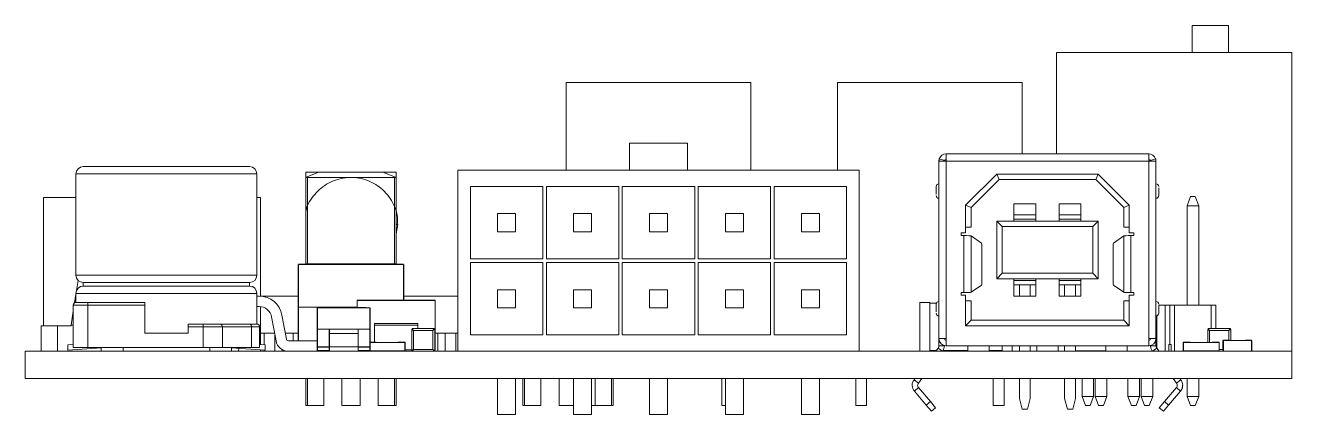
# Model space of a CAD drawing. Header units: millimetres. Extents: x -37 to 256, y 6 to 200.
# Drawn here: x 199.56 to 234.56, y 116.24 to 126.99 of the extents above; entities that cross this region are included whole.
import ezdxf

# ---------------------------------------------------------------- set-up
doc = ezdxf.new("R2010")
doc.units = ezdxf.units.MM

msp = doc.modelspace()

# ---------------------------------------------------------------- linework, layer by layer
at = {"color": 7, "linetype": 'Continuous', "lineweight": 15}
for p, q in [((231.815, 126.985), (231.815, 126.235)), ((231.815, 126.985), (232.815, 126.985)), ((232.815, 126.985), (232.815, 126.235)), ((228.065, 126.235), (234.565, 126.235)), ((228.065, 126.235), (228.065, 123.435)), ((234.565, 126.235), (234.565, 117.985)), ((214.515, 125.41), (219.615, 125.41)), ((214.515, 125.41), (214.515, 122.985)), ((219.615, 125.41), (219.615, 122.985)), ((222.015, 125.41), (222.015, 122.985)), ((222.015, 125.41), (227.115, 125.41)), ((227.115, 125.41), (227.115, 123.435)), ((217.865, 123.735), (216.265, 123.735)), ((216.265, 123.735), (216.265, 122.985)), ((217.865, 122.985), (217.865, 123.735)), ((224.821, 123.235), (224.815, 123.235)), ((224.815, 123.228), (224.815, 123.235)), ((224.815, 123.228), (224.815, 118.335)), ((225.015, 123.235), (224.821, 123.235)), ((224.968, 123.251), (224.826, 123.3)), ((225.015, 123.435), (225.015, 123.235)), ((230.615, 123.435), (225.015, 123.435)), ((230.615, 123.235), (225.015, 123.235)), ((225.015, 123.235), (225.015, 118.335)), ((230.615, 123.235), (230.615, 123.435)), ((230.615, 118.335), (230.615, 123.235)), ((230.809, 123.235), (230.615, 123.235)), ((230.662, 123.251), (230.804, 123.3)), ((230.815, 123.235), (230.809, 123.235)), ((230.815, 123.228), (230.815, 123.235)), ((230.815, 118.335), (230.815, 123.228)), ((200.965, 122.885), (200.965, 120.085)), ((201.165, 123.086), (201.165, 123.085)), ((201.868, 123.086), (201.165, 123.086)), ((201.868, 123.085), (201.165, 123.085)), ((201.868, 123.085), (201.868, 123.086)), ((205.965, 120.085), (205.965, 122.885)), ((207.315, 122.934), (207.315, 122.784)), ((207.315, 122.934), (207.681, 122.934)), ((207.33, 122.79), (207.681, 122.934)), ((207.681, 122.934), (209.449, 122.934)), ((209.8, 122.79), (209.449, 122.934)), ((209.449, 122.934), (209.815, 122.934)), ((209.815, 122.784), (209.815, 122.934)), ((211.515, 122.985), (211.515, 117.985)), ((211.515, 122.985), (216.265, 122.985)), ((216.265, 122.985), (217.865, 122.985)), ((217.865, 122.985), (222.615, 122.985)), ((222.615, 122.985), (222.615, 117.985)), ((225.552, 122.017), (226.415, 122.88)), ((225.552, 122.018), (226.415, 122.88)), ((226.415, 122.88), (226.477, 122.73)), ((226.415, 122.88), (229.215, 122.88)), ((229.215, 122.88), (229.152, 122.73)), ((229.215, 122.88), (230.077, 122.017)), ((229.215, 122.88), (230.077, 122.018)), ((207.315, 120.39), (207.315, 122.784)), ((209.765, 122.784), (207.365, 122.784)), ((209.815, 122.784), (209.815, 120.39)), ((211.865, 122.535), (211.865, 120.535)), ((213.865, 122.535), (211.865, 122.535)), ((213.865, 120.535), (213.865, 122.535)), ((213.965, 122.535), (213.965, 120.535)), ((215.965, 122.535), (213.965, 122.535)), ((215.965, 120.535), (215.965, 122.535)), ((218.065, 122.535), (216.065, 122.535)), ((216.065, 122.535), (216.065, 120.535)), ((218.065, 120.535), (218.065, 122.535)), ((220.165, 122.535), (218.165, 122.535)), ((218.165, 122.535), (218.165, 120.535)), ((220.165, 120.535), (220.165, 122.535)), ((222.265, 122.535), (220.265, 122.535)), ((220.265, 122.535), (220.265, 120.535)), ((222.265, 120.535), (222.265, 122.535)), ((225.702, 121.955), (226.477, 122.73)), ((226.477, 122.73), (229.152, 122.73)), ((229.152, 122.73), (229.927, 121.955)), ((200.065, 118.685), (200.065, 122.235)), ((200.065, 122.235), (200.965, 122.235)), ((205.965, 122.235), (206.065, 122.235)), ((206.065, 122.235), (206.065, 119.509)), ((231.77, 122.255), (231.675, 122.001)), ((231.77, 122.255), (231.9, 122.255)), ((231.9, 122.255), (231.995, 122.001)), ((225.552, 121.255), (225.552, 122.018)), ((225.552, 122.017), (225.702, 121.955)), ((225.702, 121.41), (225.702, 121.955)), ((226.89, 122.06), (227.49, 122.06)), ((226.89, 122.06), (226.89, 121.75)), ((227.49, 121.75), (227.49, 122.06)), ((228.14, 122.06), (228.74, 122.06)), ((228.14, 122.06), (228.14, 121.75)), ((228.74, 121.75), (228.74, 122.06)), ((230.077, 122.017), (229.927, 121.955)), ((229.927, 121.955), (229.927, 121.41)), ((230.077, 122.018), (230.077, 121.255)), ((231.995, 122.001), (231.675, 122.001)), ((231.675, 119.255), (231.675, 122.001)), ((231.995, 119.255), (231.995, 122.001)), ((209.865, 121.485), (209.815, 121.225)), ((209.865, 121.485), (209.815, 121.485)), ((213.115, 121.785), (212.615, 121.785)), ((212.615, 121.785), (212.615, 121.285)), ((213.115, 121.285), (213.115, 121.785)), ((214.715, 121.785), (214.715, 121.285)), ((215.215, 121.785), (214.715, 121.785)), ((215.215, 121.285), (215.215, 121.785)), ((217.315, 121.785), (216.815, 121.785)), ((216.815, 121.785), (216.815, 121.285)), ((217.315, 121.285), (217.315, 121.785)), ((218.915, 121.785), (218.915, 121.285)), ((219.415, 121.785), (218.915, 121.785)), ((219.415, 121.285), (219.415, 121.785)), ((221.515, 121.785), (221.015, 121.785)), ((221.015, 121.785), (221.015, 121.285)), ((221.515, 121.285), (221.515, 121.785)), ((226.415, 121.58), (226.565, 121.43)), ((226.415, 119.99), (226.415, 121.58)), ((226.415, 121.58), (229.215, 121.58)), ((227.49, 121.75), (226.89, 121.75)), ((226.89, 121.63), (226.89, 121.75)), ((226.89, 121.63), (227.49, 121.63)), ((226.89, 121.58), (226.89, 121.63)), ((227.49, 121.63), (227.49, 121.75)), ((227.49, 121.63), (227.49, 121.58)), ((228.74, 121.75), (228.14, 121.75)), ((228.14, 121.63), (228.14, 121.75)), ((228.14, 121.63), (228.74, 121.63)), ((228.14, 121.58), (228.14, 121.63)), ((228.74, 121.63), (228.74, 121.75)), ((228.74, 121.63), (228.74, 121.58)), ((229.215, 121.58), (229.065, 121.43)), ((229.215, 121.58), (229.215, 119.99)), ((212.615, 121.285), (213.115, 121.285)), ((214.715, 121.285), (215.215, 121.285)), ((216.815, 121.285), (217.315, 121.285)), ((218.915, 121.285), (219.415, 121.285)), ((221.015, 121.285), (221.515, 121.285)), ((225.432, 121.18), (225.432, 121.255)), ((225.432, 121.255), (225.552, 121.255)), ((225.507, 121.18), (225.432, 121.18)), ((225.507, 119.605), (225.507, 121.18)), ((225.552, 121.41), (225.702, 121.41)), ((225.706, 121.169), (225.993, 120.971)), ((225.706, 119.616), (225.706, 121.169)), ((226.565, 121.43), (226.565, 120.14)), ((229.065, 121.43), (226.565, 121.43)), ((229.065, 120.14), (229.065, 121.43)), ((229.636, 120.971), (229.924, 121.169)), ((229.924, 121.169), (229.924, 119.616)), ((229.927, 121.41), (230.077, 121.41)), ((230.077, 121.255), (230.198, 121.255)), ((230.123, 121.18), (230.198, 121.18)), ((230.123, 121.18), (230.123, 119.605)), ((230.198, 121.255), (230.198, 121.18)), ((226, 119.889), (226, 120.896)), ((229.63, 119.889), (229.63, 120.896)), ((211.865, 120.535), (213.865, 120.535)), ((213.865, 120.435), (211.865, 120.435)), ((211.865, 120.435), (211.865, 118.435)), ((213.865, 118.435), (213.865, 120.435)), ((213.965, 120.535), (215.965, 120.535)), ((215.965, 120.435), (213.965, 120.435)), ((213.965, 120.435), (213.965, 118.435)), ((215.965, 118.435), (215.965, 120.435)), ((216.065, 120.535), (218.065, 120.535)), ((218.065, 120.435), (216.065, 120.435)), ((216.065, 120.435), (216.065, 118.435)), ((218.065, 118.435), (218.065, 120.435)), ((218.165, 120.535), (220.165, 120.535)), ((220.165, 120.435), (218.165, 120.435)), ((218.165, 120.435), (218.165, 118.435)), ((220.165, 118.435), (220.165, 120.435)), ((220.265, 120.535), (222.265, 120.535)), ((222.265, 120.435), (220.265, 120.435)), ((220.265, 120.435), (220.265, 118.435)), ((222.265, 118.435), (222.265, 120.435)), ((207.105, 119.205), (207.105, 120.38)), ((207.115, 120.39), (210.015, 120.39)), ((207.115, 120.382), (210.015, 120.382)), ((207.115, 120.382), (207.115, 119.207)), ((207.325, 120.397), (207.325, 120.39)), ((207.325, 120.397), (207.546, 120.397)), ((207.546, 120.397), (207.546, 120.39)), ((207.546, 120.397), (209.584, 120.397)), ((209.584, 120.397), (209.584, 120.39)), ((209.584, 120.397), (209.805, 120.397)), ((209.805, 120.39), (209.805, 120.397)), ((210.015, 119.395), (210.015, 120.382)), ((210.025, 120.38), (210.025, 119.395)), ((226.415, 119.99), (226.565, 120.14)), ((226.565, 120.14), (229.065, 120.14)), ((229.065, 120.14), (229.215, 119.99)), ((200.981, 119.663), (201.025, 119.942)), ((201.165, 119.885), (201.165, 119.785)), ((201.165, 119.885), (205.765, 119.885)), ((201.165, 119.785), (205.765, 119.785)), ((205.765, 119.785), (205.765, 119.885)), ((225.993, 119.814), (225.706, 119.616)), ((229.215, 119.99), (226.415, 119.99)), ((226.89, 119.94), (226.89, 119.99)), ((227.49, 119.94), (226.89, 119.94)), ((226.89, 119.82), (226.89, 119.94)), ((226.89, 119.82), (227.49, 119.82)), ((226.89, 119.82), (226.89, 119.51)), ((227.04, 119.51), (227.04, 119.82)), ((227.34, 119.82), (227.34, 119.51)), ((227.49, 119.99), (227.49, 119.94)), ((227.49, 119.94), (227.49, 119.82)), ((227.49, 119.51), (227.49, 119.82)), ((228.14, 119.94), (228.14, 119.99)), ((228.74, 119.94), (228.14, 119.94)), ((228.14, 119.82), (228.14, 119.94)), ((228.14, 119.82), (228.74, 119.82)), ((228.14, 119.82), (228.14, 119.51)), ((228.29, 119.51), (228.29, 119.82)), ((228.59, 119.82), (228.59, 119.51)), ((228.74, 119.99), (228.74, 119.94)), ((228.74, 119.94), (228.74, 119.82)), ((228.74, 119.51), (228.74, 119.82)), ((229.924, 119.616), (229.636, 119.814)), ((200.927, 119.325), (200.965, 119.562)), ((200.965, 119.585), (200.965, 119.335)), ((205.965, 118.735), (205.965, 119.585)), ((205.965, 119.51), (206.029, 119.51)), ((206.065, 119.51), (207.105, 119.51)), ((208.74, 119.395), (210.89, 119.395)), ((208.74, 119.395), (208.74, 119.385)), ((208.74, 119.385), (208.74, 119.191)), ((208.74, 119.385), (210.89, 119.385)), ((210.025, 119.51), (211.515, 119.51)), ((210.89, 119.395), (210.89, 119.385)), ((210.89, 119.385), (210.89, 118.06)), ((212.615, 119.685), (212.615, 119.185)), ((213.115, 119.685), (212.615, 119.685)), ((213.115, 119.185), (213.115, 119.685)), ((214.715, 119.685), (214.715, 119.185)), ((215.215, 119.685), (214.715, 119.685)), ((215.215, 119.185), (215.215, 119.685)), ((216.815, 119.685), (216.815, 119.185)), ((217.315, 119.685), (216.815, 119.685)), ((217.315, 119.185), (217.315, 119.685)), ((219.415, 119.685), (218.915, 119.685)), ((218.915, 119.685), (218.915, 119.185)), ((219.415, 119.185), (219.415, 119.685)), ((221.015, 119.685), (221.015, 119.185)), ((221.515, 119.685), (221.015, 119.685)), ((221.515, 119.185), (221.515, 119.685)), ((225.432, 119.605), (225.507, 119.605)), ((225.432, 119.53), (225.432, 119.605)), ((225.552, 119.53), (225.432, 119.53)), ((225.552, 118.69), (225.552, 119.53)), ((225.702, 119.375), (225.552, 119.375)), ((225.702, 118.84), (225.702, 119.375)), ((226.89, 119.51), (227.49, 119.51)), ((228.14, 119.51), (228.74, 119.51)), ((229.927, 119.375), (229.927, 118.84)), ((230.077, 119.375), (229.927, 119.375)), ((230.198, 119.53), (230.077, 119.53)), ((230.077, 119.53), (230.077, 118.69)), ((230.198, 119.605), (230.123, 119.605)), ((230.198, 119.605), (230.198, 119.53)), ((200.83, 118.71), (200.89, 119.089)), ((201.29, 119.26), (200.89, 119.26)), ((200.89, 119.26), (200.89, 118.085)), ((201.29, 119.335), (201.29, 119.26)), ((202.865, 119.335), (201.29, 119.335)), ((201.29, 119.26), (202.865, 119.26)), ((201.29, 118.085), (201.29, 119.26)), ((202.865, 119.26), (202.865, 119.335)), ((202.865, 119.26), (202.865, 118.485)), ((205.965, 119.22), (206.029, 119.22)), ((206.065, 119.218), (206.065, 118.235)), ((207.105, 119.205), (207.115, 119.205)), ((207.105, 118.275), (207.105, 119.205)), ((207.115, 119.203), (207.115, 118.275)), ((207.115, 119.203), (207.769, 119.203)), ((207.635, 118.595), (207.635, 119.183)), ((207.64, 119.188), (209.09, 119.188)), ((207.64, 119.183), (209.09, 119.183)), ((207.64, 119.183), (207.64, 118.596)), ((207.745, 119.191), (207.745, 119.188)), ((207.745, 119.191), (207.856, 119.191)), ((207.775, 119.205), (208.74, 119.205)), ((207.856, 119.191), (207.856, 119.188)), ((207.856, 119.191), (208.874, 119.191)), ((208.874, 119.191), (208.874, 119.188)), ((208.874, 119.191), (208.985, 119.191)), ((208.985, 119.188), (208.985, 119.191)), ((209.09, 118.596), (209.09, 119.183)), ((209.095, 119.183), (209.095, 118.595)), ((212.615, 119.185), (213.115, 119.185)), ((214.715, 119.185), (215.215, 119.185)), ((216.815, 119.185), (217.315, 119.185)), ((218.915, 119.185), (219.415, 119.185)), ((221.015, 119.185), (221.515, 119.185)), ((224.565, 119.335), (224.29, 119.335)), ((224.29, 117.985), (224.29, 119.335)), ((224.565, 117.985), (224.565, 119.335)), ((224.744, 119.31), (224.565, 119.31)), ((230.89, 119.255), (231.073, 119.255)), ((231.073, 117.985), (231.073, 119.255)), ((231.2, 119.255), (231.073, 119.255)), ((231.2, 118.176), (231.2, 119.255)), ((231.327, 119.255), (231.2, 119.255)), ((231.327, 117.985), (231.327, 119.255)), ((231.327, 119.255), (232.343, 119.255)), ((232.343, 118.61), (232.343, 119.255)), ((232.47, 119.255), (232.343, 119.255)), ((232.47, 118.61), (232.47, 119.255)), ((200.005, 117.985), (200.005, 118.685)), ((200.005, 118.685), (200.455, 118.685)), ((200.455, 118.685), (200.455, 117.985)), ((200.455, 118.685), (200.83, 118.685)), ((200.83, 118.71), (200.83, 118.685)), ((200.89, 118.71), (200.83, 118.71)), ((204.479, 118.735), (204.065, 118.735)), ((204.065, 118.735), (204.065, 118.66)), ((204.065, 118.485), (204.065, 118.66)), ((204.065, 118.66), (204.479, 118.66)), ((204.479, 118.66), (204.479, 118.735)), ((205.01, 118.66), (204.479, 118.66)), ((204.479, 118.66), (204.479, 118.085)), ((205.767, 118.735), (204.957, 118.735)), ((205.01, 118.085), (205.01, 118.66)), ((205.01, 118.66), (205.82, 118.66)), ((205.82, 118.66), (205.82, 118.085)), ((206.04, 118.66), (205.82, 118.66)), ((206.04, 118.085), (206.04, 118.66)), ((206.373, 118.934), (206.495, 118.272)), ((206.658, 118.986), (206.78, 118.324)), ((210.415, 118.748), (209.215, 118.748)), ((209.215, 118.748), (209.215, 118.707)), ((210.415, 118.707), (209.215, 118.707)), ((209.215, 118.707), (209.215, 118.235)), ((210.415, 118.748), (210.415, 118.707)), ((210.415, 118.707), (210.415, 118.61)), ((225.552, 118.69), (225.702, 118.84)), ((230.077, 118.69), (225.552, 118.69)), ((229.927, 118.84), (225.702, 118.84)), ((229.927, 118.84), (230.077, 118.69)), ((230.835, 118.075), (230.835, 118.963)), ((202.865, 118.485), (204.065, 118.485)), ((206.065, 118.485), (206.165, 118.485)), ((206.165, 118.167), (206.165, 118.485)), ((206.455, 118.485), (206.165, 118.485)), ((206.465, 118.433), (206.465, 117.985)), ((206.965, 118.485), (206.75, 118.485)), ((206.965, 118.485), (206.965, 118.275)), ((206.965, 118.485), (207.105, 118.485)), ((207.635, 118.595), (207.64, 118.595)), ((207.635, 118.105), (207.635, 118.595)), ((207.64, 118.596), (209.09, 118.596)), ((207.64, 118.594), (207.64, 118.104)), ((207.64, 118.594), (207.967, 118.594)), ((207.965, 118.475), (207.97, 118.475)), ((207.965, 118.105), (207.965, 118.475)), ((207.97, 118.595), (208.76, 118.595)), ((207.97, 118.475), (208.76, 118.475)), ((207.97, 118.475), (207.97, 118.105)), ((208.76, 118.105), (208.76, 118.475)), ((208.765, 118.475), (208.76, 118.475)), ((208.763, 118.594), (209.09, 118.594)), ((208.765, 118.475), (208.765, 118.105)), ((209.095, 118.595), (209.09, 118.595)), ((209.09, 118.104), (209.09, 118.594)), ((209.095, 118.595), (209.095, 118.105)), ((210.297, 118.56), (210.247, 118.59)), ((210.247, 118.005), (210.247, 118.59)), ((210.267, 118.61), (210.297, 118.56)), ((210.267, 118.61), (210.862, 118.61)), ((210.297, 118.56), (210.297, 118.035)), ((210.832, 118.56), (210.297, 118.56)), ((210.832, 118.56), (210.862, 118.61)), ((210.882, 118.59), (210.832, 118.56)), ((210.832, 118.035), (210.832, 118.56)), ((210.882, 118.59), (210.882, 118.005)), ((210.965, 118.485), (210.89, 118.485)), ((210.965, 118.485), (210.965, 117.985)), ((210.965, 118.485), (211.165, 118.485)), ((211.165, 117.985), (211.165, 118.485)), ((211.465, 118.485), (211.165, 118.485)), ((211.465, 118.485), (211.465, 117.985)), ((211.465, 118.485), (211.515, 118.485)), ((211.865, 118.435), (213.865, 118.435)), ((213.965, 118.435), (215.965, 118.435)), ((216.065, 118.435), (218.065, 118.435)), ((218.165, 118.435), (220.165, 118.435)), ((220.265, 118.435), (222.265, 118.435)), ((224.815, 118.335), (225.015, 118.335)), ((224.815, 118.335), (224.815, 118.135)), ((225.015, 118.135), (225.015, 118.335)), ((230.615, 118.335), (230.615, 118.135)), ((230.615, 118.335), (230.815, 118.335)), ((230.815, 118.135), (230.815, 118.335)), ((232.247, 118.228), (232.247, 118.59)), ((232.297, 118.56), (232.247, 118.59)), ((232.267, 118.61), (232.297, 118.56)), ((232.267, 118.61), (232.862, 118.61)), ((232.832, 118.56), (232.297, 118.56)), ((232.832, 118.56), (232.862, 118.61)), ((232.882, 118.59), (232.832, 118.56)), ((232.882, 118.59), (232.882, 118.286)), ((199.565, 117.985), (199.565, 117.235)), ((199.565, 117.985), (211.515, 117.985)), ((200.74, 118.165), (200.89, 118.176)), ((200.74, 118.015), (200.74, 118.165)), ((201.665, 118.08), (200.74, 118.015)), ((200.89, 118.085), (201.29, 118.085)), ((204.479, 118.085), (201.29, 118.085)), ((201.665, 118.085), (201.665, 117.985)), ((202.265, 117.985), (202.265, 118.085)), ((205.01, 118.085), (204.479, 118.085)), ((204.665, 118.085), (204.665, 117.985)), ((205.82, 118.085), (205.01, 118.085)), ((205.265, 117.985), (205.265, 118.085)), ((206.19, 118.015), (205.265, 118.08)), ((205.457, 117.985), (205.47, 118.065)), ((206.04, 118.085), (205.82, 118.085)), ((206.065, 118.235), (206.04, 118.235)), ((206.04, 118.176), (206.19, 118.165)), ((206.065, 118.174), (206.065, 118.235)), ((206.065, 117.985), (206.065, 118.024)), ((206.165, 117.985), (206.165, 118.017)), ((206.19, 118.165), (206.19, 118.015)), ((206.665, 117.985), (206.665, 118.031)), ((206.839, 118.275), (207.635, 118.275)), ((207.635, 118.008), (207.635, 118.103)), ((207.635, 118.008), (207.64, 118.003)), ((207.64, 118.104), (207.965, 118.104)), ((207.64, 118.1), (207.965, 118.1)), ((207.64, 118.099), (207.64, 118.003)), ((207.64, 118.003), (207.965, 118.003)), ((207.64, 118.003), (207.965, 118.003)), ((207.965, 118.105), (207.97, 118.105)), ((208.76, 118.105), (207.97, 118.105)), ((208.765, 118.105), (208.76, 118.105)), ((208.765, 118.104), (209.09, 118.104)), ((208.765, 118.1), (209.09, 118.1)), ((208.765, 118.003), (209.09, 118.003)), ((208.765, 118.003), (209.09, 118.003)), ((209.065, 117.988), (209.065, 118.003)), ((209.065, 117.988), (209.067, 117.988)), ((209.067, 117.985), (209.067, 117.988)), ((209.067, 117.988), (209.262, 117.988)), ((209.072, 117.993), (209.07, 117.99)), ((209.262, 117.99), (209.07, 117.99)), ((209.072, 118.003), (209.072, 117.993)), ((209.072, 117.993), (209.265, 117.993)), ((209.09, 118.003), (209.09, 118.099)), ((209.095, 118.008), (209.09, 118.003)), ((209.095, 118.235), (209.262, 118.235)), ((209.265, 118.228), (209.095, 118.228)), ((209.095, 118.103), (209.095, 118.008)), ((209.262, 118.233), (209.262, 118.235)), ((209.262, 118.233), (209.265, 118.233)), ((209.262, 118.23), (209.262, 118.233)), ((209.262, 118.23), (209.265, 118.228)), ((209.265, 117.993), (209.262, 117.99)), ((209.262, 117.988), (209.262, 117.99)), ((209.265, 117.988), (209.262, 117.988)), ((209.262, 117.985), (209.262, 117.988)), ((209.265, 118.233), (209.265, 118.228)), ((209.865, 118.228), (209.265, 118.228)), ((209.265, 117.993), (209.265, 117.988)), ((209.265, 117.993), (209.865, 117.993)), ((209.865, 118.233), (209.867, 118.233)), ((209.865, 118.228), (209.865, 118.233)), ((209.865, 118.228), (209.867, 118.23)), ((210.057, 118.228), (209.865, 118.228)), ((209.865, 117.993), (210.057, 117.993)), ((209.865, 117.993), (209.867, 117.99)), ((209.865, 117.988), (209.865, 117.993)), ((209.867, 117.988), (209.865, 117.988)), ((209.867, 118.235), (210.062, 118.235)), ((209.867, 118.235), (209.867, 118.233)), ((210.062, 118.233), (209.867, 118.233)), ((209.867, 118.233), (209.867, 118.23)), ((209.867, 118.23), (210.06, 118.23)), ((210.06, 117.99), (209.867, 117.99)), ((209.867, 117.99), (209.867, 117.988)), ((209.867, 117.988), (210.062, 117.988)), ((209.867, 117.988), (209.867, 117.985)), ((210.057, 118.228), (210.06, 118.23)), ((210.057, 117.993), (210.057, 118.228)), ((210.057, 117.993), (210.06, 117.99)), ((210.06, 118.23), (210.06, 117.99)), ((210.062, 118.233), (210.062, 118.235)), ((210.062, 117.988), (210.062, 118.233)), ((210.062, 118.233), (210.065, 118.233)), ((210.062, 117.988), (210.065, 117.988)), ((210.062, 117.988), (210.062, 117.985)), ((210.065, 118.233), (210.065, 117.988)), ((210.247, 118.005), (210.297, 118.035)), ((210.297, 118.035), (210.267, 117.985)), ((210.297, 118.035), (210.832, 118.035)), ((210.862, 117.985), (210.832, 118.035)), ((210.832, 118.035), (210.882, 118.005)), ((210.882, 118.06), (210.89, 118.06)), ((210.89, 118.02), (210.882, 118.02)), ((210.89, 118.02), (210.89, 118.06)), ((211.515, 117.985), (222.615, 117.985)), ((222.615, 117.985), (234.565, 117.985)), ((224.565, 118.01), (224.745, 118.01)), ((224.795, 118.075), (224.726, 117.985)), ((224.912, 117.985), (224.795, 118.075)), ((224.965, 118.135), (224.815, 118.135)), ((224.931, 118.01), (225.615, 118.01)), ((224.965, 118.135), (224.965, 118.141)), ((230.615, 118.135), (225.015, 118.135)), ((225.615, 118.135), (225.615, 117.985)), ((226.205, 117.985), (226.205, 118.135)), ((226.205, 118.01), (226.565, 118.01)), ((226.565, 118.135), (226.565, 117.985)), ((226.84, 118.135), (226.84, 117.985)), ((227.04, 118.135), (227.04, 117.985)), ((227.34, 117.985), (227.34, 118.135)), ((227.52, 118.135), (227.52, 117.985)), ((228.11, 117.985), (228.11, 118.135)), ((228.29, 118.135), (228.29, 117.985)), ((228.59, 117.985), (228.59, 118.135)), ((228.59, 117.993), (228.765, 117.993)), ((228.765, 117.993), (228.762, 117.99)), ((228.762, 117.988), (228.762, 117.99)), ((228.765, 117.988), (228.762, 117.988)), ((228.762, 117.985), (228.762, 117.988)), ((228.765, 117.993), (228.765, 117.988)), ((228.765, 117.993), (229.365, 117.993)), ((229.365, 117.988), (229.365, 117.993)), ((229.365, 117.993), (229.367, 117.99)), ((229.365, 117.993), (229.425, 117.993)), ((229.367, 117.988), (229.365, 117.988)), ((229.367, 117.99), (229.367, 117.988)), ((229.367, 117.988), (229.367, 117.985)), ((229.425, 118.135), (229.425, 117.985)), ((230.015, 117.985), (230.015, 118.135)), ((230.665, 118.141), (230.665, 118.135)), ((230.815, 118.135), (230.665, 118.135)), ((230.835, 118.075), (230.718, 117.985)), ((230.903, 117.985), (230.835, 118.075)), ((231.2, 118.176), (231.168, 118.176)), ((231.168, 118.176), (231.168, 117.985)), ((231.232, 118.176), (231.2, 118.176)), ((231.232, 117.985), (231.232, 118.176)), ((231.565, 117.988), (231.565, 118.233)), ((231.567, 118.233), (231.565, 118.233)), ((231.565, 117.988), (231.567, 117.988)), ((231.567, 118.233), (231.567, 118.235)), ((231.567, 118.235), (231.762, 118.235)), ((231.567, 118.233), (231.567, 117.988)), ((231.762, 118.233), (231.567, 118.233)), ((231.567, 117.985), (231.567, 117.988)), ((231.567, 117.988), (231.762, 117.988)), ((231.57, 118.23), (231.762, 118.23)), ((231.57, 117.99), (231.57, 118.23)), ((231.57, 118.23), (231.572, 118.228)), ((231.572, 117.993), (231.57, 117.99)), ((231.762, 117.99), (231.57, 117.99)), ((231.765, 118.228), (231.572, 118.228)), ((231.572, 118.228), (231.572, 117.993)), ((231.572, 117.993), (231.765, 117.993)), ((231.762, 118.233), (231.762, 118.235)), ((231.762, 118.233), (231.765, 118.233)), ((231.762, 118.23), (231.762, 118.233)), ((231.762, 118.23), (231.765, 118.228)), ((231.765, 117.993), (231.762, 117.99)), ((231.762, 117.988), (231.762, 117.99)), ((231.762, 117.985), (231.762, 117.988)), ((231.765, 117.988), (231.762, 117.988)), ((231.765, 118.233), (231.765, 118.228)), ((232.365, 118.228), (231.765, 118.228)), ((231.765, 117.993), (231.765, 117.988)), ((231.765, 117.993), (232.365, 117.993)), ((232.365, 118.228), (232.365, 118.233)), ((232.365, 118.233), (232.367, 118.233)), ((232.365, 118.228), (232.367, 118.23)), ((232.557, 118.228), (232.365, 118.228)), ((232.365, 117.993), (232.557, 117.993)), ((232.365, 117.993), (232.367, 117.99)), ((232.365, 117.988), (232.365, 117.993)), ((232.367, 117.988), (232.365, 117.988)), ((232.367, 118.235), (232.562, 118.235)), ((232.367, 118.235), (232.367, 118.233)), ((232.367, 118.233), (232.367, 118.23)), ((232.562, 118.233), (232.367, 118.233)), ((232.367, 118.23), (232.56, 118.23)), ((232.367, 117.99), (232.367, 117.988)), ((232.56, 117.99), (232.367, 117.99)), ((232.367, 117.988), (232.367, 117.985)), ((232.367, 117.988), (232.562, 117.988)), ((232.557, 118.228), (232.56, 118.23)), ((232.557, 117.993), (232.557, 118.228)), ((232.557, 117.993), (232.56, 117.99)), ((232.56, 118.23), (232.56, 117.99)), ((232.562, 118.233), (232.562, 118.235)), ((232.562, 117.988), (232.562, 118.233)), ((232.562, 118.233), (232.565, 118.233)), ((232.562, 117.988), (232.562, 117.985)), ((232.562, 117.988), (232.565, 117.988)), ((232.565, 118.233), (232.565, 117.988)), ((232.68, 118.29), (232.665, 118.275)), ((232.665, 118.275), (232.665, 117.985)), ((232.68, 117.985), (232.68, 118.29)), ((232.68, 118.29), (232.705, 118.29)), ((232.705, 118.29), (232.705, 118.285)), ((232.705, 118.29), (232.845, 118.29)), ((232.705, 118.285), (232.845, 118.285)), ((232.845, 118.29), (232.845, 118.286)), ((232.845, 118.286), (233.285, 118.286)), ((232.845, 118.285), (232.845, 118.286)), ((233.285, 118.286), (233.285, 118.29)), ((233.285, 118.29), (233.425, 118.29)), ((233.285, 118.286), (233.285, 118.285)), ((233.285, 118.285), (233.425, 118.285)), ((233.425, 118.285), (233.425, 118.29)), ((233.425, 118.29), (233.45, 118.29)), ((233.45, 118.29), (233.45, 117.985)), ((233.465, 118.275), (233.45, 118.29)), ((233.465, 118.275), (233.465, 117.985)), ((234.565, 117.985), (234.565, 117.235)), ((199.565, 117.235), (234.565, 117.235)), ((207.315, 116.485), (207.315, 117.235)), ((207.815, 116.485), (207.815, 117.235)), ((208.315, 116.485), (208.315, 117.235)), ((208.815, 116.485), (208.815, 117.235)), ((209.315, 116.485), (209.315, 117.235)), ((209.815, 117.235), (209.815, 116.485)), ((212.615, 117.235), (212.615, 116.235)), ((213.115, 117.235), (213.115, 116.235)), ((213.315, 116.485), (213.315, 117.235)), ((213.815, 116.485), (213.815, 117.235)), ((214.315, 116.485), (214.315, 117.235)), ((214.715, 117.235), (214.715, 116.235)), ((215.215, 117.235), (215.215, 116.235)), ((215.315, 116.485), (215.315, 117.235)), ((215.815, 117.235), (215.815, 116.485)), ((216.815, 117.235), (216.815, 116.235)), ((217.315, 117.235), (217.315, 116.235)), ((218.815, 117.235), (218.815, 116.485)), ((218.915, 117.235), (218.915, 116.235)), ((219.415, 117.235), (219.415, 116.235)), ((221.015, 117.235), (221.015, 116.235)), ((221.515, 117.235), (221.515, 116.235)), ((222.515, 117.235), (222.515, 116.485)), ((222.815, 116.485), (222.815, 117.235)), ((224.156, 117.235), (224.128, 117.199)), ((224.128, 117.199), (224.248, 117.108)), ((224.251, 116.983), (224.136, 116.887)), ((224.248, 117.108), (224.344, 117.235)), ((224.58, 116.594), (224.251, 116.983)), ((226.315, 117.235), (226.315, 116.485)), ((226.615, 116.485), (226.615, 117.235)), ((227.04, 117.235), (227.04, 116.685)), ((227.34, 116.685), (227.34, 117.235)), ((228.29, 117.235), (228.29, 116.685)), ((228.59, 116.685), (228.59, 117.235)), ((228.77, 116.739), (228.77, 117.235)), ((229.09, 116.739), (229.09, 117.235)), ((229.135, 116.739), (229.135, 117.235)), ((229.455, 116.739), (229.455, 117.235)), ((230.04, 116.739), (230.04, 117.235)), ((230.36, 116.739), (230.36, 117.235)), ((230.405, 116.739), (230.405, 117.235)), ((230.725, 116.739), (230.725, 117.235)), ((231.379, 116.983), (231.05, 116.594)), ((231.286, 117.235), (231.382, 117.108)), ((231.494, 116.887), (231.379, 116.983)), ((231.382, 117.108), (231.501, 117.199)), ((231.501, 117.199), (231.474, 117.235)), ((231.675, 116.739), (231.675, 117.235)), ((231.995, 116.739), (231.995, 117.235)), ((224.136, 116.887), (224.465, 116.497)), ((224.465, 116.497), (224.58, 116.594)), ((224.723, 116.424), (224.58, 116.594)), ((227.115, 116.385), (227.04, 116.685)), ((227.265, 116.385), (227.34, 116.685)), ((228.365, 116.385), (228.29, 116.685)), ((228.515, 116.385), (228.59, 116.685)), ((228.77, 116.739), (229.09, 116.739)), ((228.865, 116.485), (228.77, 116.739)), ((228.995, 116.485), (229.09, 116.739)), ((229.135, 116.739), (229.455, 116.739)), ((229.135, 116.739), (229.23, 116.485)), ((229.36, 116.485), (229.455, 116.739)), ((230.04, 116.739), (230.36, 116.739)), ((230.135, 116.485), (230.04, 116.739)), ((230.265, 116.485), (230.36, 116.739)), ((230.405, 116.739), (230.725, 116.739)), ((230.405, 116.739), (230.5, 116.485)), ((230.63, 116.485), (230.725, 116.739)), ((231.05, 116.594), (230.907, 116.424)), ((231.05, 116.594), (231.165, 116.497)), ((231.165, 116.497), (231.494, 116.887)), ((231.675, 116.739), (231.995, 116.739)), ((231.675, 116.739), (231.77, 116.485)), ((231.9, 116.485), (231.995, 116.739)), ((207.365, 116.485), (207.315, 116.485)), ((207.815, 116.485), (207.365, 116.485)), ((208.315, 116.485), (208.815, 116.485)), ((209.765, 116.485), (209.315, 116.485)), ((209.815, 116.485), (209.765, 116.485)), ((212.615, 116.235), (213.115, 116.235)), ((213.365, 116.485), (213.315, 116.485)), ((213.815, 116.485), (213.365, 116.485)), ((214.315, 116.485), (214.715, 116.485)), ((214.715, 116.235), (215.215, 116.235)), ((215.315, 116.485), (215.215, 116.485)), ((215.765, 116.485), (215.315, 116.485)), ((215.815, 116.485), (215.765, 116.485)), ((216.815, 116.235), (217.315, 116.235)), ((218.915, 116.485), (218.815, 116.485)), ((218.915, 116.235), (219.415, 116.235)), ((221.015, 116.235), (221.515, 116.235)), ((222.815, 116.485), (222.515, 116.485)), ((224.465, 116.497), (224.608, 116.327)), ((224.608, 116.327), (224.723, 116.424)), ((224.608, 116.327), (224.723, 116.424)), ((224.608, 116.327), (224.608, 116.327)), ((224.723, 116.424), (224.723, 116.424)), ((226.615, 116.485), (226.315, 116.485)), ((227.265, 116.385), (227.115, 116.385)), ((228.515, 116.385), (228.365, 116.385)), ((228.995, 116.485), (228.865, 116.485)), ((229.36, 116.485), (229.23, 116.485)), ((230.265, 116.485), (230.135, 116.485)), ((230.63, 116.485), (230.5, 116.485)), ((230.907, 116.424), (230.907, 116.424)), ((231.022, 116.327), (230.907, 116.424)), ((231.021, 116.327), (230.907, 116.424)), ((231.022, 116.327), (231.021, 116.327)), ((231.165, 116.497), (231.022, 116.327)), ((231.9, 116.485), (231.77, 116.485))]:
    msp.add_line(p, q, dxfattribs=at)
at = {"color": 8, "linetype": 'Continuous', "lineweight": 15}
for p, q in [((205.965, 122.885), (200.965, 122.885)), ((207.365, 122.784), (207.365, 120.397)), ((209.765, 120.397), (209.765, 122.784)), ((200.965, 120.085), (205.965, 120.085)), ((200.965, 119.585), (205.965, 119.585)), ((207.115, 119.207), (208.74, 119.207)), ((232.297, 118.56), (232.297, 118.228)), ((232.832, 118.29), (232.832, 118.56)), ((207.64, 118.099), (207.965, 118.099)), ((208.765, 118.099), (209.09, 118.099)), ((209.067, 118.003), (209.067, 117.988)), ((209.07, 117.99), (209.07, 118.003)), ((209.262, 118.233), (209.095, 118.233)), ((209.095, 118.23), (209.262, 118.23)), ((210.247, 118.026), (210.065, 118.026)), ((228.762, 117.99), (228.59, 117.99)), ((228.59, 117.988), (228.762, 117.988)), ((229.272, 117.993), (229.267, 117.985)), ((229.425, 117.99), (229.367, 117.99)), ((229.367, 117.988), (229.425, 117.988)), ((232.272, 117.993), (232.267, 117.985)), ((232.565, 118.035), (232.665, 118.035)), ((207.365, 117.235), (207.365, 116.485)), ((209.765, 116.485), (209.765, 117.235)), ((213.365, 117.235), (213.365, 116.485)), ((215.765, 116.485), (215.765, 117.235))]:
    msp.add_line(p, q, dxfattribs=at)
at = {"color": 7, "linetype": 'Continuous', "lineweight": 15, "flags": 128}
for points in [[(207.765, 119.195), (207.765, 119.197), (207.766, 119.199)], [(207.965, 118.59), (207.965, 118.591), (207.965, 118.592)], [(208.765, 118.59), (208.765, 118.591), (208.765, 118.592)], [(207.965, 117.99), (207.965, 117.989), (207.965, 117.988)], [(208.765, 117.99), (208.765, 117.989), (208.765, 117.988)]]:
    msp.add_lwpolyline(points, dxfattribs=at)
at = {"color": 7, "linetype": 'Continuous', "lineweight": 15}
for centre, radius, start, end in [((225.015, 123.235), 0.2, 90, 161.1767), ((225.015, 123.235), 0.05, 90, 180), ((225.015, 123.235), 0.05, 90, 161.1767), ((230.615, 123.235), 0.2, 18.8233, 90), ((230.615, 123.235), 0.05, 0, 90), ((230.615, 123.235), 0.05, 18.8233, 90), ((201.165, 122.885), 0.2, 90, 180), ((205.765, 122.885), 0.2, 0, 90), ((224.815, 122.535), 0.075, 90, 180), ((230.815, 122.535), 0.075, 0, 90), ((224.815, 122.285), 0.075, 180, 270), ((230.815, 122.285), 0.075, 270, 0), ((201.165, 120.085), 0.2, 180, 270), ((205.765, 120.085), 0.2, 270, 0), ((201.165, 119.585), 0.2, 90, 180), ((205.765, 119.585), 0.2, 0, 90), ((206.029, 118.87), 0.64, 10.4375, 90), ((224.815, 119.285), 0.075, 90, 180), ((230.815, 119.285), 0.075, 0, 90), ((200.965, 119.26), 0.075, 90, 180), ((206.029, 118.87), 0.35, 10.4375, 90), ((207.775, 119.195), 0.01, 90, 118.9706), ((224.815, 119.035), 0.075, 180, 270), ((230.815, 119.035), 0.075, 270, 0), ((204.943, 118.669), 0.067, 351.9505, 78.5782), ((205.754, 118.669), 0.067, 351.9505, 78.5782), ((205.965, 118.66), 0.075, 0, 90), ((206.839, 118.335), 0.06, 190.4375, 270), ((207.97, 118.59), 0.005, 90, 118.9706), ((208.76, 118.59), 0.005, 61.0294, 90), ((210.267, 118.59), 0.02, 90, 180), ((210.862, 118.59), 0.02, 0, 90), ((225.015, 118.335), 0.2, 180, 270), ((225.015, 118.335), 0.05, 180, 270), ((230.615, 118.335), 0.05, 270, 0), ((230.615, 118.335), 0.2, 270, 360), ((232.267, 118.59), 0.02, 90, 180), ((232.862, 118.59), 0.02, 0, 90), ((206.839, 118.335), 0.35, 190.4375, 270), ((207.64, 118.104), 0.00464, 185.5914, 274.668), ((207.97, 117.99), 0.005, 241.0294, 270), ((208.76, 117.99), 0.005, 270, 298.9706), ((209.067, 117.988), 0.0025, 180, 270), ((209.09, 118.104), 0.00464, 265.332, 354.4086), ((209.262, 118.233), 0.0025, 0, 90), ((209.262, 117.988), 0.0025, 270, 0), ((209.867, 118.233), 0.0025, 90, 180), ((209.867, 117.988), 0.0025, 180, 270), ((210.062, 118.233), 0.0025, 0, 90), ((210.062, 117.988), 0.0025, 270, 0), ((210.267, 118.005), 0.02, 180, 270), ((210.862, 118.005), 0.02, 270, 0), ((228.762, 117.988), 0.0025, 270, 0), ((229.267, 118.005), 0.02, 218.6822, 270), ((229.367, 117.988), 0.0025, 180, 270), ((231.567, 118.233), 0.0025, 90, 180), ((231.567, 117.988), 0.0025, 180, 270), ((231.762, 118.233), 0.0025, 0, 90), ((231.762, 117.988), 0.0025, 270, 0), ((232.267, 118.005), 0.02, 218.6822, 270), ((232.367, 118.233), 0.0025, 90, 180), ((232.367, 117.988), 0.0025, 180, 270), ((232.562, 118.233), 0.0025, 0, 90), ((232.562, 117.988), 0.0025, 270, 0)]:
    msp.add_arc(centre, radius, start, end, dxfattribs=at)
for centre, major_axis, ratio, start_param, end_param in [((225.507, 121.168), (0.2, 0), 0.060245, 0.087266, 1.570796), ((230.123, 121.168), (0.2, 0), 0.060245, 1.570796, 3.054326), ((225.993, 120.896), (0, 0.075), 0.087155, 4.712389, 6.223242), ((229.637, 120.896), (0, 0.075), 0.087155, 0.059943, 1.570796), ((225.993, 119.889), (0, 0.075), 0.087155, 3.201536, 4.712389), ((229.637, 119.889), (0, 0.075), 0.087155, 1.570796, 3.08165), ((225.507, 119.617), (0.2, 0), 0.060245, 4.712389, 6.195919), ((230.123, 119.617), (0.2, 0), 0.060245, 3.228859, 4.712389)]:
    msp.add_ellipse(centre, major_axis=major_axis, ratio=ratio, start_param=start_param, end_param=end_param, dxfattribs=at)
for points, knots in [([(224.815, 123.235), (224.815, 123.242), (224.816, 123.256), (224.819, 123.278), (224.823, 123.292), (224.826, 123.3)], [0, 0, 0, 0, 0.318799, 0.656033, 1, 1, 1, 1]), ([(224.821, 123.235), (224.82, 123.235), (224.817, 123.234), (224.815, 123.232), (224.815, 123.229), (224.815, 123.228)], [0, 0, 0, 0, 0.437533, 0.717502, 1, 1, 1, 1]), ([(224.965, 123.235), (224.965, 123.237), (224.965, 123.241), (224.966, 123.247), (224.967, 123.25), (224.968, 123.251)], [0, 0, 0, 0, 0.4618416, 0.8480975, 1, 1, 1, 1]), ([(230.662, 123.251), (230.663, 123.249), (230.664, 123.244), (230.665, 123.239), (230.665, 123.236), (230.665, 123.235)], [0, 0, 0, 0, 0.382598, 0.764376, 1, 1, 1, 1]), ([(230.804, 123.3), (230.807, 123.292), (230.811, 123.278), (230.814, 123.256), (230.815, 123.242), (230.815, 123.235)], [0, 0, 0, 0, 0.35777, 0.675436, 1, 1, 1, 1]), ([(230.815, 123.228), (230.815, 123.23), (230.814, 123.232), (230.812, 123.234), (230.81, 123.235), (230.809, 123.235)], [0, 0, 0, 0, 0.427728, 0.712753, 1, 1, 1, 1]), ([(205.765, 123.085), (205.747, 123.085), (205.709, 123.085), (205.409, 123.085), (204.954, 123.085), (204.376, 123.085), (203.724, 123.085), (203.042, 123.085), (202.386, 123.085), (202.038, 123.085), (201.868, 123.085)], [0, 0, 0, 0, 0.122291, 0.25, 0.377709, 0.5, 0.622291, 0.75, 0.877709, 1, 1, 1, 1]), ([(207.315, 121.794), (207.317, 121.82), (207.335, 122.014), (207.547, 122.331), (207.926, 122.655), (208.413, 122.809), (208.917, 122.77), (209.374, 122.544), (209.703, 122.167), (209.868, 121.782), (209.849, 121.549), (209.843, 121.485)], [0, 0, 0, 0, 0.020892, 0.155594, 0.286118, 0.417687, 0.55221, 0.681396, 0.814698, 0.948335, 1, 1, 1, 1]), ([(207.315, 122.784), (207.315, 122.784), (207.316, 122.785), (207.323, 122.787), (207.328, 122.789), (207.33, 122.79)], [0, 0, 0, 0, 0.399776, 0.798945, 1, 1, 1, 1]), ([(207.33, 122.79), (207.334, 122.789), (207.342, 122.786), (207.355, 122.784), (207.363, 122.784), (207.365, 122.784)], [0, 0, 0, 0, 0.421028, 0.842946, 1, 1, 1, 1]), ([(209.765, 122.784), (209.77, 122.784), (209.781, 122.785), (209.793, 122.787), (209.798, 122.789), (209.8, 122.79)], [0, 0, 0, 0, 0.399776, 0.798945, 1, 1, 1, 1]), ([(209.8, 122.79), (209.804, 122.789), (209.811, 122.786), (209.815, 122.784), (209.815, 122.784), (209.815, 122.784)], [0, 0, 0, 0, 0.421028, 0.842946, 1, 1, 1, 1]), ([(224.74, 122.535), (224.74, 122.533), (224.74, 122.531), (224.74, 122.515), (224.74, 122.494), (224.74, 122.459), (224.74, 122.426), (224.74, 122.41)], [0, 0, 0, 0, 0.242421, 0.373314, 0.500397, 0.751815, 1, 1, 1, 1]), ([(230.89, 122.41), (230.89, 122.426), (230.89, 122.451), (230.89, 122.479), (230.89, 122.495), (230.89, 122.5), (230.89, 122.5)], [0, 0, 0, 0, 0.464124, 0.722466, 0.96917, 1, 1, 1, 1]), ([(224.74, 122.41), (224.74, 122.394), (224.74, 122.37), (224.74, 122.341), (224.74, 122.326), (224.74, 122.321), (224.74, 122.32)], [0, 0, 0, 0, 0.464124, 0.722466, 0.96917, 1, 1, 1, 1]), ([(230.89, 122.285), (230.89, 122.287), (230.89, 122.29), (230.89, 122.305), (230.89, 122.326), (230.89, 122.361), (230.89, 122.394), (230.89, 122.41)], [0, 0, 0, 0, 0.2424208, 0.3733141, 0.5003968, 0.751815, 1, 1, 1, 1]), ([(201.29, 119.335), (201.249, 119.335), (201.186, 119.335), (201.11, 119.335), (201.059, 119.335), (201.017, 119.335), (200.976, 119.335), (200.969, 119.335), (200.965, 119.335)], [0, 0, 0, 0, 0.239443, 0.369458, 0.5, 0.630015, 0.760557, 1, 1, 1, 1]), ([(207.775, 119.205), (207.774, 119.205), (207.772, 119.205), (207.769, 119.203), (207.767, 119.201), (207.766, 119.199), (207.765, 119.198)], [0, 0, 0, 0, 0.242906, 0.494733, 0.749509, 1, 1, 1, 1]), ([(224.74, 119.285), (224.74, 119.283), (224.74, 119.281), (224.74, 119.265), (224.74, 119.244), (224.74, 119.209), (224.74, 119.176), (224.74, 119.16)], [0, 0, 0, 0, 0.2424208, 0.3733141, 0.5003968, 0.751815, 1, 1, 1, 1]), ([(224.74, 119.16), (224.74, 119.144), (224.74, 119.12), (224.74, 119.091), (224.74, 119.076), (224.74, 119.071), (224.74, 119.07)], [0, 0, 0, 0, 0.464124, 0.722466, 0.96917, 1, 1, 1, 1]), ([(230.89, 119.16), (230.89, 119.176), (230.89, 119.201), (230.89, 119.229), (230.89, 119.245), (230.89, 119.25), (230.89, 119.25)], [0, 0, 0, 0, 0.464124, 0.722466, 0.96917, 1, 1, 1, 1]), ([(230.89, 119.035), (230.89, 119.037), (230.89, 119.04), (230.89, 119.055), (230.89, 119.076), (230.89, 119.111), (230.89, 119.144), (230.89, 119.16)], [0, 0, 0, 0, 0.242421, 0.373314, 0.500397, 0.751815, 1, 1, 1, 1]), ([(207.97, 118.595), (207.969, 118.595), (207.968, 118.595), (207.967, 118.594), (207.966, 118.593), (207.965, 118.592), (207.965, 118.592)], [0, 0, 0, 0, 0.242906, 0.494733, 0.749509, 1, 1, 1, 1]), ([(207.965, 118.475), (207.965, 118.49), (207.965, 118.52), (207.965, 118.559), (207.965, 118.58), (207.965, 118.589), (207.965, 118.59), (207.965, 118.59)], [0, 0, 0, 0, 0.24965, 0.499343, 0.749036, 0.874878, 1, 1, 1, 1]), ([(208.765, 118.592), (208.764, 118.592), (208.764, 118.593), (208.763, 118.594), (208.761, 118.595), (208.76, 118.595), (208.76, 118.595)], [0, 0, 0, 0, 0.250491, 0.505267, 0.757094, 1, 1, 1, 1]), ([(208.765, 118.59), (208.765, 118.588), (208.765, 118.585), (208.765, 118.558), (208.765, 118.527), (208.765, 118.498), (208.765, 118.483), (208.765, 118.475)], [0, 0, 0, 0, 0.24965, 0.499343, 0.749036, 0.874879, 1, 1, 1, 1]), ([(207.64, 118.1), (207.639, 118.1), (207.638, 118.1), (207.637, 118.101), (207.636, 118.102), (207.635, 118.102), (207.635, 118.103)], [0, 0, 0, 0, 0.233625, 0.485261, 0.744763, 1, 1, 1, 1]), ([(207.965, 117.99), (207.965, 117.992), (207.965, 117.995), (207.965, 118.022), (207.965, 118.054), (207.965, 118.083), (207.965, 118.098), (207.965, 118.105)], [0, 0, 0, 0, 0.24965, 0.499343, 0.749036, 0.874878, 1, 1, 1, 1]), ([(207.965, 117.989), (207.965, 117.988), (207.966, 117.987), (207.967, 117.986), (207.968, 117.985), (207.969, 117.985), (207.97, 117.985)], [0, 0, 0, 0, 0.250491, 0.505267, 0.757094, 1, 1, 1, 1]), ([(208.76, 117.985), (208.76, 117.985), (208.761, 117.985), (208.763, 117.986), (208.764, 117.987), (208.764, 117.988), (208.765, 117.989)], [0, 0, 0, 0, 0.242906, 0.494733, 0.749509, 1, 1, 1, 1]), ([(208.765, 118.105), (208.765, 118.09), (208.765, 118.06), (208.765, 118.022), (208.765, 118.001), (208.765, 117.991), (208.765, 117.99), (208.765, 117.99)], [0, 0, 0, 0, 0.24965, 0.499343, 0.749036, 0.874879, 1, 1, 1, 1]), ([(209.095, 118.103), (209.094, 118.102), (209.094, 118.102), (209.093, 118.101), (209.091, 118.1), (209.09, 118.1), (209.09, 118.1)], [0, 0, 0, 0, 0.255237, 0.514739, 0.766375, 1, 1, 1, 1]), ([(224.815, 118.135), (224.814, 118.127), (224.813, 118.113), (224.806, 118.092), (224.799, 118.081), (224.795, 118.075)], [0, 0, 0, 0, 0.380693, 0.641499, 1, 1, 1, 1]), ([(224.965, 118.135), (224.963, 118.109), (224.959, 118.069), (224.938, 118.019), (224.922, 117.996), (224.914, 117.984)], [0, 0, 0, 0, 0.47751, 0.735, 1, 1, 1, 1]), ([(230.716, 117.984), (230.702, 118.006), (230.681, 118.04), (230.667, 118.093), (230.666, 118.121), (230.665, 118.135)], [0, 0, 0, 0, 0.47751, 0.735, 1, 1, 1, 1]), ([(230.835, 118.075), (230.831, 118.081), (230.823, 118.093), (230.816, 118.114), (230.815, 118.127), (230.815, 118.135)], [0, 0, 0, 0, 0.380693, 0.641499, 1, 1, 1, 1]), ([(224.136, 116.887), (224.121, 116.908), (224.09, 116.953), (224.078, 117.012), (224.077, 117.07), (224.085, 117.129), (224.114, 117.175), (224.128, 117.199)], [0, 0, 0, 0, 0.235396, 0.485732, 0.518734, 0.749374, 1, 1, 1, 1]), ([(224.251, 116.983), (224.244, 116.993), (224.231, 117.012), (224.226, 117.047), (224.231, 117.081), (224.242, 117.1), (224.248, 117.108)], [0, 0, 0, 0, 0.254514, 0.51852, 0.773035, 1, 1, 1, 1]), ([(231.382, 117.108), (231.388, 117.098), (231.399, 117.08), (231.404, 117.047), (231.399, 117.013), (231.386, 116.993), (231.379, 116.983)], [0, 0, 0, 0, 0.254514, 0.48148, 0.735994, 1, 1, 1, 1]), ([(231.501, 117.199), (231.515, 117.177), (231.544, 117.131), (231.553, 117.072), (231.552, 117.038), (231.552, 117.028), (231.551, 117.018), (231.549, 117.006), (231.546, 116.993), (231.543, 116.98), (231.54, 116.971), (231.537, 116.962), (231.534, 116.952), (231.53, 116.943), (231.525, 116.935), (231.521, 116.926), (231.516, 116.918), (231.511, 116.909), (231.503, 116.899), (231.497, 116.891), (231.494, 116.887)], [0, 0, 0, 0, 0.232509, 0.480246, 0.509246, 0.538245, 0.567244, 0.596243, 0.654275, 0.683274, 0.712273, 0.741272, 0.770271, 0.799271, 0.82827, 0.857269, 0.886268, 0.915267, 0.944267, 1, 1, 1, 1])]:
    msp.add_open_spline(points, degree=3, knots=knots, dxfattribs=at)
for points in [[(204.957, 118.735), (204.887, 118.735), (204.747, 118.735), (204.569, 118.735), (204.479, 118.735)], [(205.965, 118.735), (205.956, 118.735), (205.937, 118.735), (205.824, 118.735), (205.767, 118.735)], [(207.97, 118.595), (207.97, 118.593), (207.97, 118.59), (207.97, 118.562), (207.97, 118.522), (207.97, 118.491), (207.97, 118.475)], [(208.76, 118.475), (208.76, 118.491), (208.76, 118.522), (208.76, 118.562), (208.76, 118.59), (208.76, 118.593), (208.76, 118.595)], [(207.97, 118.105), (207.97, 118.089), (207.97, 118.058), (207.97, 118.018), (207.97, 117.991), (207.97, 117.987), (207.97, 117.985)], [(208.76, 117.985), (208.76, 117.987), (208.76, 117.991), (208.76, 118.018), (208.76, 118.058), (208.76, 118.089), (208.76, 118.105)]]:
    msp.add_open_spline(points, degree=3, dxfattribs=at)

doc.saveas('drawing.dxf')
